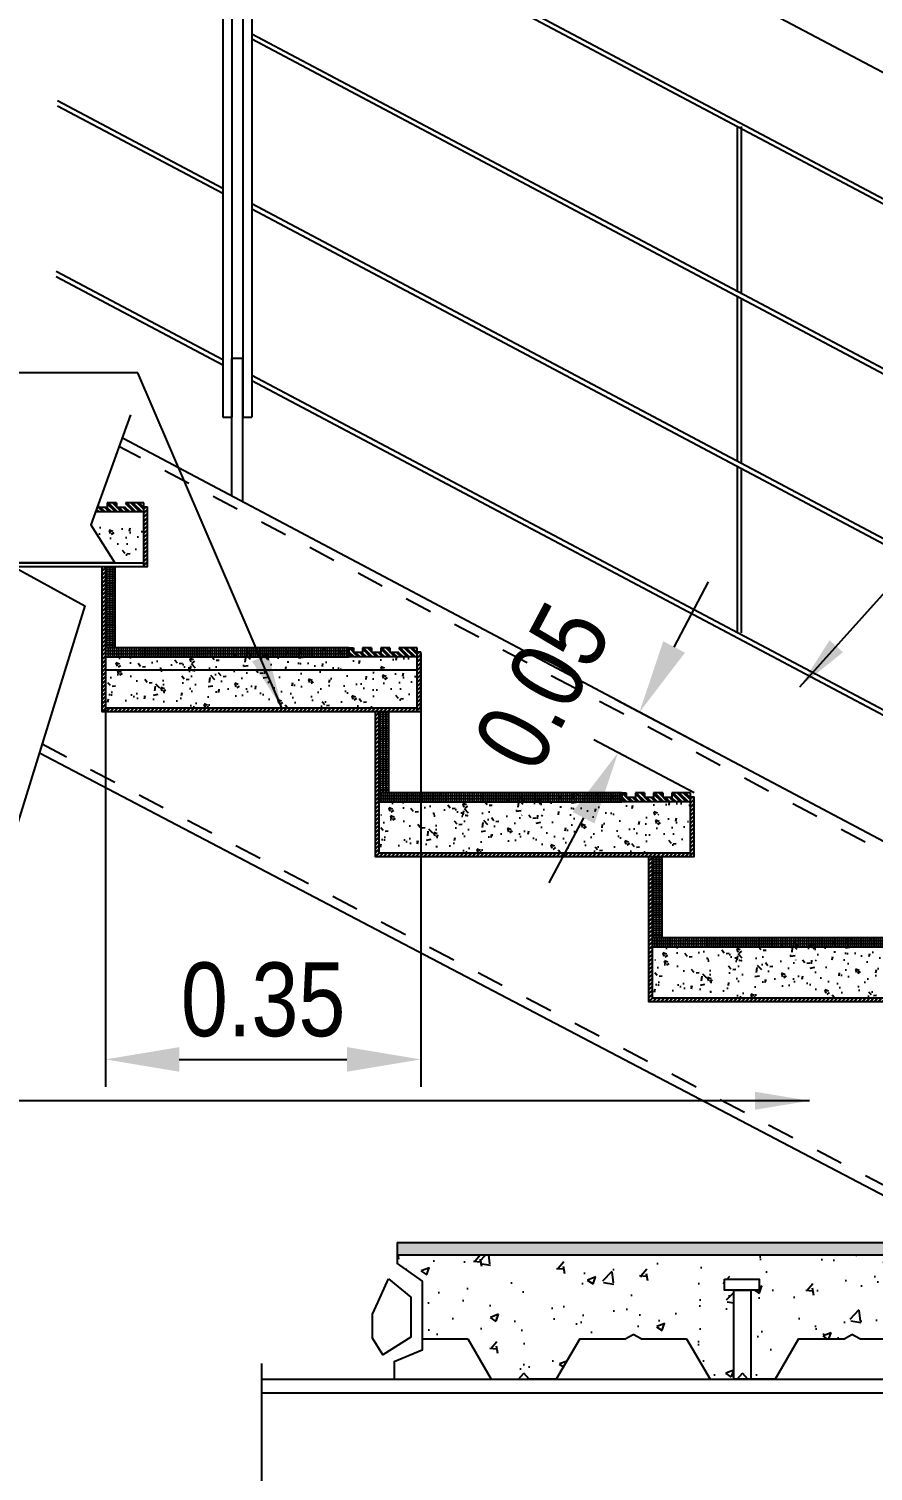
# Model space of a CAD drawing. Header units: millimetres. Extents: x 2148 to 2681, y 758 to 986.
# Drawn here: x 2603.01 to 2606.1, y 872.57 to 877.84 of the extents above; entities that cross this region are included whole.
import ezdxf

# ---------------------------------------------------------------- set-up
doc = ezdxf.new("R2010")
doc.units = ezdxf.units.MM
doc.linetypes.add('27-A-2008-DD$0$LVL 5$0$xa-fp_t1_l05-09$0$HIDDEN2', pattern=[0.1875, 0.125, -0.0625])
doc.linetypes.add('HIDDEN', pattern=[0.375, 0.25, -0.125])
for name, color, linetype in [('1', 2, 'Continuous'), ('4CO', 4, 'Continuous'), ('A-DETAILS', 1, 'Continuous'), ('A-Hatch', 253, 'Continuous'), ('A-Stairs', 1, 'Continuous'), ('A-Wall', 4, 'Continuous'), ('A_BEAM', 2, 'HIDDEN'), ('A_TILES', 8, 'Continuous'), ("arch'l plan-pl", 8, 'Continuous'), ('HATCH', 8, 'Continuous')]:
    doc.layers.add(name, color=color, linetype=linetype)
doc.styles.add('ARIALNW', font='ARIALN.TTF')
doc.dimstyles.new('DIM 100', dxfattribs={"dimtxt": 0.2, "dimasz": 0.2, "dimexe": 0.1, "dimexo": 0, "dimgap": 0.05, "dimtad": 1, "dimzin": 0, "dimdsep": 46, "dimtxsty": 'ARIALNW', "dimcen": 0.09, "dimclrd": 6, "dimclre": 6, "dimclrt": 13, "dimadec": 0, "dimazin": 0, "dimtfac": 1, "dimtofl": 0, "dimtmove": 2, "dimatfit": 3, "dimfxl": 1, "dimtolj": 1, "dimtzin": 0, "dimarcsym": 0})
doc.dimstyles.new('DIM 30', dxfattribs={"dimtxt": 0.32, "dimasz": 0.27, "dimexe": 0.1, "dimexo": 0, "dimgap": 0.08, "dimtad": 1, "dimlfac": 0.3, "dimrnd": 0.005, "dimzin": 1, "dimdsep": 46, "dimtxsty": 'ARIALNW', "dimcen": 0.09, "dimclrd": 6, "dimclre": 6, "dimclrt": 13, "dimadec": 0, "dimazin": 0, "dimtfac": 1, "dimtofl": 0, "dimtmove": 2, "dimatfit": 3, "dimfxl": 1, "dimtolj": 1, "dimtzin": 0, "dimarcsym": 0})
pattern_1 = [(45, (14.984463, 54.710232), (-0.007353910524, 0.007353910524), []), (45, (14.985797, 54.710232), (-0.007353910524, 0.007353910524), [])]
pattern_2 = [(45, (15.984463, 54.179929), (-0.007353910524, 0.007353910524), []), (45, (15.985797, 54.179929), (-0.007353910524, 0.007353910524), [])]

# ---------------------------------------------------------------- blocks, each defined once
blk = doc.blocks.new('*D2880')
at = {"layer": 'A-Wall', "color": 6, "lineweight": -2, "transparency": 16777216}
for p, q in [((2605.3695, 875.5802), (2605.496, 875.8188)), ((2605.5213, 875.1941), (2605.1547, 875.3885)), ((2605.4432, 875.0469), (2605.0766, 875.2413)), ((2605.0385, 874.9559), (2604.912, 874.7174))]:
    blk.add_line(p, q, dxfattribs=at)
at = {"layer": 'A-Wall', "color": 6, "transparency": 16777216}
for points in [[(2605.3298, 875.6013), (2605.4093, 875.5592), (2605.243, 875.3417)], [(2604.9987, 874.977), (2605.0782, 874.9348), (2605.1649, 875.1945)]]:
    blk.add_solid(points, dxfattribs=at)
at = {"layer": 'Defpoints', "color": 0, "transparency": 16777216}
for p in [(2605.243, 875.3417), (2605.5213, 875.1941, 0), (2605.4432, 875.0469, 0)]:
    blk.add_point(p, dxfattribs=at)
at = {"layer": 'A-Wall', "color": 13, "transparency": 16777216, "insert": (2604.8878, 875.4357), "char_height": 0.27, "attachment_point": 5, "rotation": 62.0629, "style": 'ARIALNW'}
blk.add_mtext('\\A1;0.05', dxfattribs=at)
blk = doc.blocks.new('*D2881')
at = {"layer": 'A-Wall', "color": 6, "lineweight": -2, "transparency": 16777216}
for p, q in [((2603.2899, 875.5772), (2603.2899, 873.972)), ((2604.4432, 875.5561), (2604.4432, 873.972)), ((2603.5599, 874.072), (2604.1732, 874.072))]:
    blk.add_line(p, q, dxfattribs=at)
at = {"layer": 'A-Wall', "color": 6, "transparency": 16777216}
for points in [[(2603.5599, 874.117), (2603.5599, 874.027), (2603.2899, 874.072)], [(2604.1732, 874.117), (2604.1732, 874.027), (2604.4432, 874.072)]]:
    blk.add_solid(points, dxfattribs=at)
at = {"layer": 'Defpoints', "color": 0, "transparency": 16777216}
for p in [(2603.2899, 875.5772, 0), (2604.4432, 875.5561, 0), (2604.4432, 874.072)]:
    blk.add_point(p, dxfattribs=at)
at = {"layer": 'A-Wall', "color": 13, "transparency": 16777216, "insert": (2603.8666, 874.2898), "char_height": 0.27, "attachment_point": 5, "style": 'ARIALNW'}
blk.add_mtext('\\A1;0.35', dxfattribs=at)

msp = doc.modelspace()

# ---------------------------------------------------------------- hatches: boundary and pattern name
at = {"layer": 'A-Hatch'}
h = msp.add_hatch(dxfattribs=at)
h.set_pattern_fill('BRASS', color=256, scale=0.0017, angle=90, style=0)
h.set_pattern_definition([(90, (13.984463, 55.240535), (-0.010795, 7e-19), []), (90, (13.979066, 55.240535), (-0.010795, 7e-19), [0.0053975, -0.00269875])])
h.paths.add_polyline_path([(2603.2898871, 875.5771889), (2603.3245736, 875.5771889), (2603.3245736, 875.8741586), (2603.2898871, 875.8741586)])
h = msp.add_hatch(dxfattribs=at)
h.set_pattern_fill('BRASS', color=256, scale=0.001667, style=0)
h.set_pattern_definition([(0, (-6059.413005, -2046.078357), (0, 0.010583333333), []), (0, (-6059.413005, -2046.073066), (0, 0.010583333333), [0.005291666667, -0.002645833333])])
h.paths.add_polyline_path([(2603.2898871, 875.5771889), (2603.2898871, 875.5438556), (2604.1798871, 875.5438556), (2604.1798871, 875.5771889)])
h = msp.add_hatch(dxfattribs=at)
h.set_pattern_fill('BRASS', color=256, scale=0.0017, angle=90, style=0)
h.set_pattern_definition([(90, (14.984463, 54.710232), (-0.010795, 7e-19), []), (90, (14.979066, 54.710232), (-0.010795, 7e-19), [0.0053975, -0.00269875])])
h.paths.add_polyline_path([(2604.2898871, 875.0468859), (2604.3245736, 875.0468859), (2604.3245736, 875.3438556), (2604.2898871, 875.3438556)])
h = msp.add_hatch(dxfattribs=at)
h.set_pattern_fill('BRASS', color=256, scale=0.001667, style=0)
h.set_pattern_definition([(0, (-6058.414869, -2046.60866), (0, 0.010583333333), []), (0, (-6058.414869, -2046.603369), (0, 0.010583333333), [0.005291666667, -0.002645833333])])
h.paths.add_polyline_path([(2604.288023, 875.0468859), (2604.288023, 875.0135525), (2605.178023, 875.0135525), (2605.178023, 875.0468859)])
h = msp.add_hatch(dxfattribs=at)
h.set_pattern_fill('BRASS', color=256, scale=0.0017, angle=90, style=0)
h.set_pattern_definition([(90, (15.984463, 54.179929), (-0.010795, 7e-19), []), (90, (15.979066, 54.179929), (-0.010795, 7e-19), [0.0053975, -0.00269875])])
h.paths.add_polyline_path([(2605.2898871, 874.5165828), (2605.3245736, 874.5165828), (2605.3245736, 874.8135525), (2605.2898871, 874.8135525)])
h = msp.add_hatch(dxfattribs=at)
h.set_pattern_fill('BRASS', color=256, scale=0.001667, style=0)
h.set_pattern_definition([(0, (-6057.413005, -2047.138963), (0, 0.010583333333), []), (0, (-6057.413005, -2047.133672), (0, 0.010583333333), [0.005291666667, -0.002645833333])])
h.paths.add_polyline_path([(2605.2898871, 874.5165828), (2605.2898871, 874.4832495), (2606.1798871, 874.4832495), (2606.1798871, 874.5165828)])
h = msp.add_hatch(dxfattribs=at)
h.set_pattern_fill('BRASS', color=256, scale=0.001667, style=0)
h.set_pattern_definition([(0, (9.545178, -18.220308), (0, 0.010583333333), []), (0, (9.545178, -18.215017), (0, 0.010583333333), [0.005291666667, -0.002645833333])])
h.paths.add_polyline_path([(2607.9102673, 873.4021563), (2607.9102673, 873.3571563), (2609.8694479, 873.3571563), (2609.8694479, 873.4021563)])
h.paths.add_polyline_path([(2607.7602667, 873.4021563), (2607.7602667, 873.3571563), (2607.9102673, 873.3571563), (2607.9102673, 873.4021563)])
h.paths.add_polyline_path([(2607.2177858, 873.4021563), (2607.2177858, 873.3571563), (2607.6936, 873.3571563), (2607.6936, 873.4021563)])
h.paths.add_polyline_path([(2606.6685502, 873.4021563), (2606.6685502, 873.3571563), (2607.1511191, 873.3571563), (2607.1511191, 873.4021563)])
h.paths.add_polyline_path([(2604.356558, 873.4021563), (2604.356558, 873.3571563), (2606.4479119, 873.3571563), (2606.4479119, 873.4021563)])
h.paths.add_polyline_path([(2606.4479119, 873.4021563), (2606.4479119, 873.3571563), (2606.6018836, 873.3571563), (2606.6018836, 873.4021563)])
at = {"layer": 'A-Stairs'}
h = msp.add_hatch(dxfattribs=at)
h.set_pattern_fill('ANSI32', color=256, scale=0.001667, style=0)
h.set_pattern_definition([(135, (11257.810565, -2082.181244), (0.01122532015, 0.01122532015), []), (135, (11257.803082, -2082.181244), (0.01122532015, 0.01122532015), [])])
h.paths.add_polyline_path([(2603.2632204, 876.1019001), (2603.2531878, 876.0741586), (2603.4298871, 876.0741586), (2603.4298871, 876.1074919), (2603.3632204, 876.1074919), (2603.3632204, 876.0908252), (2603.3298871, 876.0908252), (2603.3298871, 876.1074919), (2603.2965537, 876.1074919), (2603.2965537, 876.0908252), (2603.2632204, 876.0908252)])
h = msp.add_hatch(dxfattribs=at)
h.set_pattern_fill('JIS_LC_8A', color=256, scale=0.001333, style=0)
h.set_pattern_definition([(45, (13.984463, 55.240535), (-0.007353910524, 0.007353910524), []), (45, (13.985797, 55.240535), (-0.007353910524, 0.007353910524), [])])
h.paths.add_polyline_path([(2603.4432204, 876.0928892), (2603.4298871, 876.0928892), (2603.4298871, 875.8741586), (2603.4432204, 875.8741586)])
h = msp.add_hatch(dxfattribs=at)
h.set_pattern_fill('AR-CONC', color=256, scale=0.000740741, style=0)
h.set_pattern_definition([(130, (11258.81057, -2082.71155), (-0.1349516065, -0.01180673), [0.014111111, -0.155222222]), (185, (11258.81057, -2082.71155), (0.026105797, 0.141523439), [0.0112888889, -0.1241777777]), (79.549, (11258.79932, -2082.71253), (-0.1088462974, 0.129716065), [0.0119925926, -0.1319185184]), (133.8158, (11258.81057, -2082.67392), (-0.2007992893, -0.031142465), [0.0211666666, -0.232833333]), (83.3644, (11258.79383, -2082.67651), (-0.1758549883, 0.1832781894), [0.017988889, -0.1978777776]), (188.816, (11258.81057, -2082.67392), (-0.1758552634, 0.183277865), [0.0169333333, -0.1862666665]), (159, (11258.79175, -2082.68332), (-0.1123073183, -0.0757522359), [0.014111111, -0.155222222]), (214, (11258.79175, -2082.68332), (-0.0457792802, 0.1364355303), [0.0112888889, -0.1241777777]), (108.5486, (11258.78239, -2082.68964), (-0.1580862893, 0.0606835982), [0.0119925926, -0.1319185184]), (142.5, (11258.810565, -2082.711547), (-0.00228785426, 0.06263336207), [0, -0.1226725925, 0, -0.12605925913, 0, -0.124648148]), (172.5, (11258.810565, -2082.711547), (-0.04949604625, 0.0742078331), [0, -0.0718725925, 0, -0.11985037025, 0, -0.04750740736]), (212.5, (11258.85252, -2082.711547), (-0.1004374778, -0.00424351406), [0, -0.047037037, 0, -0.1467555554, 0, -0.19473333314]), (222.5, (11258.87134, -2082.71155), (-0.1097253194, 0.0188344378), [0, -0.0611481481, 0, -0.0974607406, 0, -0.13828888875])])
h.paths.add_polyline_path([(2602.9282913, 875.8881632), (2602.9295097, 875.8874919), (2603.4298871, 875.8874919), (2603.4298871, 876.0259655), (2603.2371827, 876.0259655), (2603.3242745, 875.8881632)])
h = msp.add_hatch(dxfattribs=at)
h.set_pattern_fill('JIS_LC_8A', color=256, scale=0.001333, style=0)
h.set_pattern_definition(pattern_1)
h.paths.add_polyline_path([(2603.2898871, 875.3571889), (2603.2898871, 875.8741586), (2603.2765537, 875.8741586), (2603.2765537, 875.3438556), (2604.4298871, 875.3438556), (2604.4298871, 875.3571889)])
h = msp.add_hatch(dxfattribs=at)
h.set_pattern_fill('AR-CONC', color=256, scale=0.000740741, style=0)
h.set_pattern_definition([(130, (11258.81057, -2082.71155), (-0.1349516065, -0.01180673), [0.014111111, -0.155222222]), (185, (11258.81057, -2082.71155), (0.026105797, 0.141523439), [0.0112888889, -0.1241777777]), (79.549, (11258.79932, -2082.71253), (-0.1088462974, 0.129716065), [0.0119925926, -0.1319185184]), (133.8158, (11258.81057, -2082.67392), (-0.2007992893, -0.031142465), [0.0211666666, -0.232833333]), (83.3644, (11258.79383, -2082.67651), (-0.1758549883, 0.1832781894), [0.017988889, -0.1978777776]), (188.816, (11258.81057, -2082.67392), (-0.1758552634, 0.183277865), [0.0169333333, -0.1862666665]), (159, (11258.79175, -2082.68332), (-0.1123073183, -0.0757522359), [0.014111111, -0.155222222]), (214, (11258.79175, -2082.68332), (-0.0457792802, 0.1364355303), [0.0112888889, -0.1241777777]), (108.5486, (11258.78239, -2082.68964), (-0.1580862893, 0.0606835982), [0.0119925926, -0.1319185184]), (142.5, (11258.810565, -2082.711547), (-0.00228785426, 0.06263336207), [0, -0.1226725925, 0, -0.12605925913, 0, -0.124648148]), (172.5, (11258.810565, -2082.711547), (-0.04949604625, 0.0742078331), [0, -0.0718725925, 0, -0.11985037025, 0, -0.04750740736]), (212.5, (11258.85252, -2082.711547), (-0.1004374778, -0.00424351406), [0, -0.047037037, 0, -0.1467555554, 0, -0.19473333314]), (222.5, (11258.87134, -2082.71155), (-0.1097253194, 0.0188344378), [0, -0.0611481481, 0, -0.0974607406, 0, -0.13828888875])])
h.paths.add_polyline_path([(2603.2898871, 875.4956624), (2603.2898871, 875.5771889), (2604.1798871, 875.5771889), (2604.1798871, 875.5438556), (2604.4298871, 875.5438556), (2604.4298871, 875.4956624)])
h = msp.add_hatch(dxfattribs=at)
h.set_pattern_fill('ANSI32', color=256, scale=0.001667, style=0)
h.set_pattern_definition([(135, (11258.810565, -2082.711547), (0.01122532015, 0.01122532015), []), (135, (11258.803082, -2082.711547), (0.01122532015, 0.01122532015), [])])
h.paths.add_polyline_path([(2604.1798871, 875.5771889), (2604.1965537, 875.5771889), (2604.1965537, 875.5605222), (2604.2298871, 875.5605222), (2604.2298871, 875.5771889), (2604.2632204, 875.5771889), (2604.2632204, 875.5605222), (2604.2965537, 875.5605222), (2604.2965537, 875.5771889), (2604.3298871, 875.5771889), (2604.3298871, 875.5605222), (2604.3632204, 875.5605222), (2604.3632204, 875.5771889), (2604.4298871, 875.5771889), (2604.4298871, 875.5438556), (2604.1798871, 875.5438556)])
h = msp.add_hatch(dxfattribs=at)
h.set_pattern_fill('JIS_LC_8A', color=256, scale=0.001333, style=0)
h.set_pattern_definition(pattern_1)
h.paths.add_polyline_path([(2604.4432204, 875.5625862), (2604.4298871, 875.5625862), (2604.4298871, 875.3438556), (2604.4432204, 875.3438556)])
h = msp.add_hatch(dxfattribs=at)
h.set_pattern_fill('AR-CONC', color=256, scale=0.000740741, style=0)
h.set_pattern_definition([(130, (11259.81057, -2083.24185), (-0.1349516065, -0.01180673), [0.014111111, -0.155222222]), (185, (11259.81057, -2083.24185), (0.026105797, 0.141523439), [0.0112888889, -0.1241777777]), (79.549, (11259.79932, -2083.24283), (-0.1088462974, 0.129716065), [0.0119925926, -0.1319185184]), (133.8158, (11259.81057, -2083.20422), (-0.2007992893, -0.031142465), [0.0211666666, -0.232833333]), (83.3644, (11259.79383, -2083.20682), (-0.1758549883, 0.1832781894), [0.017988889, -0.1978777776]), (188.816, (11259.81057, -2083.20422), (-0.1758552634, 0.183277865), [0.0169333333, -0.1862666665]), (159, (11259.79175, -2083.21363), (-0.1123073183, -0.0757522359), [0.014111111, -0.155222222]), (214, (11259.79175, -2083.21363), (-0.0457792802, 0.1364355303), [0.0112888889, -0.1241777777]), (108.5486, (11259.78239, -2083.21994), (-0.1580862893, 0.0606835982), [0.0119925926, -0.1319185184]), (142.5, (11259.810565, -2083.24185), (-0.00228785426, 0.06263336207), [0, -0.1226725925, 0, -0.12605925913, 0, -0.124648148]), (172.5, (11259.810565, -2083.24185), (-0.04949604625, 0.0742078331), [0, -0.0718725925, 0, -0.11985037025, 0, -0.04750740736]), (212.5, (11259.85252, -2083.24185), (-0.1004374778, -0.00424351406), [0, -0.047037037, 0, -0.1467555554, 0, -0.19473333314]), (222.5, (11259.87134, -2083.24185), (-0.1097253194, 0.0188344378), [0, -0.0611481481, 0, -0.0974607406, 0, -0.13828888875])])
h.paths.add_polyline_path([(2603.2898871, 875.4956624), (2604.4298871, 875.4956624), (2604.4298871, 875.3571889), (2603.2898871, 875.3571889)])
h = msp.add_hatch(dxfattribs=at)
h.set_pattern_fill('JIS_LC_8A', color=256, scale=0.001333, style=0)
h.set_pattern_definition(pattern_2)
h.paths.add_polyline_path([(2604.2898871, 874.8268859), (2604.2898871, 875.3438556), (2604.2765537, 875.3438556), (2604.2765537, 874.8135525), (2605.4298871, 874.8135525), (2605.4298871, 874.8268859)])
h = msp.add_hatch(dxfattribs=at)
h.set_pattern_fill('AR-CONC', color=256, scale=0.000740741, style=0)
h.set_pattern_definition([(130, (11259.8087, -2083.24185), (-0.1349516065, -0.01180673), [0.014111111, -0.155222222]), (185, (11259.8087, -2083.24185), (0.026105797, 0.141523439), [0.0112888889, -0.1241777777]), (79.549, (11259.79746, -2083.24283), (-0.1088462974, 0.129716065), [0.0119925926, -0.1319185184]), (133.8158, (11259.8087, -2083.20422), (-0.2007992893, -0.031142465), [0.0211666666, -0.232833333]), (83.3644, (11259.79197, -2083.20682), (-0.1758549883, 0.1832781894), [0.017988889, -0.1978777776]), (188.816, (11259.8087, -2083.20422), (-0.1758552634, 0.183277865), [0.0169333333, -0.1862666665]), (159, (11259.78989, -2083.21363), (-0.1123073183, -0.0757522359), [0.014111111, -0.155222222]), (214, (11259.78989, -2083.21363), (-0.0457792802, 0.1364355303), [0.0112888889, -0.1241777777]), (108.5486, (11259.78053, -2083.21994), (-0.1580862893, 0.0606835982), [0.0119925926, -0.1319185184]), (142.5, (11259.8087, -2083.24185), (-0.00228785426, 0.06263336207), [0, -0.1226725925, 0, -0.12605925913, 0, -0.124648148]), (172.5, (11259.8087, -2083.24185), (-0.04949604625, 0.0742078331), [0, -0.0718725925, 0, -0.11985037025, 0, -0.04750740736]), (212.5, (11259.85066, -2083.24185), (-0.1004374778, -0.00424351406), [0, -0.047037037, 0, -0.1467555554, 0, -0.19473333314]), (222.5, (11259.86947, -2083.24185), (-0.1097253194, 0.0188344378), [0, -0.0611481481, 0, -0.0974607406, 0, -0.13828888875])])
h.paths.add_polyline_path([(2604.288023, 874.9653594), (2604.288023, 875.0468859), (2605.178023, 875.0468859), (2605.178023, 875.0135525), (2605.428023, 875.0135525), (2605.428023, 874.9653594)])
h = msp.add_hatch(dxfattribs=at)
h.set_pattern_fill('ANSI32', color=256, scale=0.001667, style=0)
h.set_pattern_definition([(135, (11259.808701, -2083.24185), (0.01122532015, 0.01122532015), []), (135, (11259.801218, -2083.24185), (0.01122532015, 0.01122532015), [])])
h.paths.add_polyline_path([(2605.178023, 875.0468859), (2605.1946897, 875.0468859), (2605.1946897, 875.0302192), (2605.228023, 875.0302192), (2605.228023, 875.0468859), (2605.2613564, 875.0468859), (2605.2613564, 875.0302192), (2605.2946897, 875.0302192), (2605.2946897, 875.0468859), (2605.328023, 875.0468859), (2605.328023, 875.0302192), (2605.3613564, 875.0302192), (2605.3613564, 875.0468859), (2605.428023, 875.0468859), (2605.428023, 875.0135525), (2605.178023, 875.0135525)])
h = msp.add_hatch(dxfattribs=at)
h.set_pattern_fill('JIS_LC_8A', color=256, scale=0.001333, style=0)
h.set_pattern_definition(pattern_2)
h.paths.add_polyline_path([(2605.4432204, 875.0322831), (2605.4298871, 875.0322831), (2605.4298871, 874.8135525), (2605.4432204, 874.8135525)])
h = msp.add_hatch(dxfattribs=at)
h.set_pattern_fill('AR-CONC', color=256, scale=0.000740741, style=0)
h.set_pattern_definition([(130, (11260.8087, -2083.77215), (-0.1349516065, -0.01180673), [0.014111111, -0.155222222]), (185, (11260.8087, -2083.77215), (0.026105797, 0.141523439), [0.0112888889, -0.1241777777]), (79.549, (11260.79746, -2083.77314), (-0.1088462974, 0.129716065), [0.0119925926, -0.1319185184]), (133.8158, (11260.8087, -2083.73452), (-0.2007992893, -0.031142465), [0.0211666666, -0.232833333]), (83.3644, (11260.79197, -2083.73712), (-0.1758549883, 0.1832781894), [0.017988889, -0.1978777776]), (188.816, (11260.8087, -2083.73452), (-0.1758552634, 0.183277865), [0.0169333333, -0.1862666665]), (159, (11260.78989, -2083.74393), (-0.1123073183, -0.0757522359), [0.014111111, -0.155222222]), (214, (11260.78989, -2083.74393), (-0.0457792802, 0.1364355303), [0.0112888889, -0.1241777777]), (108.5486, (11260.78053, -2083.75024), (-0.1580862893, 0.0606835982), [0.0119925926, -0.1319185184]), (142.5, (11260.8087, -2083.772153), (-0.00228785426, 0.06263336207), [0, -0.1226725925, 0, -0.12605925913, 0, -0.124648148]), (172.5, (11260.8087, -2083.77215), (-0.04949604625, 0.0742078331), [0, -0.0718725925, 0, -0.11985037025, 0, -0.04750740736]), (212.5, (11260.85066, -2083.772153), (-0.1004374778, -0.00424351406), [0, -0.047037037, 0, -0.1467555554, 0, -0.19473333314]), (222.5, (11260.86947, -2083.77215), (-0.1097253194, 0.0188344378), [0, -0.0611481481, 0, -0.0974607406, 0, -0.13828888875])])
h.paths.add_polyline_path([(2604.288023, 874.9653594), (2605.428023, 874.9653594), (2605.428023, 874.8268859), (2604.288023, 874.8268859)])
h = msp.add_hatch(dxfattribs=at)
h.set_pattern_fill('JIS_LC_8A', color=256, scale=0.001333, style=0)
h.set_pattern_definition([(45, (16.984463, 53.649626), (-0.007353910524, 0.007353910524), []), (45, (16.985797, 53.649626), (-0.007353910524, 0.007353910524), [])])
h.paths.add_polyline_path([(2605.2898871, 874.2965828), (2605.2898871, 874.8135525), (2605.2765537, 874.8135525), (2605.2765537, 874.2832495), (2606.4298871, 874.2832495), (2606.4298871, 874.2965828)])
h = msp.add_hatch(dxfattribs=at)
h.set_pattern_fill('AR-CONC', color=256, scale=0.000740741, style=0)
h.set_pattern_definition([(130, (11260.81057, -2083.77215), (-0.1349516065, -0.01180673), [0.014111111, -0.155222222]), (185, (11260.81057, -2083.77215), (0.026105797, 0.141523439), [0.0112888889, -0.1241777777]), (79.549, (11260.79932, -2083.77314), (-0.1088462974, 0.129716065), [0.0119925926, -0.1319185184]), (133.8158, (11260.81057, -2083.73452), (-0.2007992893, -0.031142465), [0.0211666666, -0.232833333]), (83.3644, (11260.79383, -2083.73712), (-0.1758549883, 0.1832781894), [0.017988889, -0.1978777776]), (188.816, (11260.81057, -2083.73452), (-0.1758552634, 0.183277865), [0.0169333333, -0.1862666665]), (159, (11260.79175, -2083.74393), (-0.1123073183, -0.0757522359), [0.014111111, -0.155222222]), (214, (11260.79175, -2083.74393), (-0.0457792802, 0.1364355303), [0.0112888889, -0.1241777777]), (108.5486, (11260.78239, -2083.75024), (-0.1580862893, 0.0606835982), [0.0119925926, -0.1319185184]), (142.5, (11260.810565, -2083.772153), (-0.00228785426, 0.06263336207), [0, -0.1226725925, 0, -0.12605925913, 0, -0.124648148]), (172.5, (11260.810565, -2083.77215), (-0.04949604625, 0.0742078331), [0, -0.0718725925, 0, -0.11985037025, 0, -0.04750740736]), (212.5, (11260.85252, -2083.772153), (-0.1004374778, -0.00424351406), [0, -0.047037037, 0, -0.1467555554, 0, -0.19473333314]), (222.5, (11260.87134, -2083.77215), (-0.1097253194, 0.0188344378), [0, -0.0611481481, 0, -0.0974607406, 0, -0.13828888875])])
h.paths.add_polyline_path([(2605.2898871, 874.4350564), (2605.2898871, 874.5165828), (2606.1798871, 874.5165828), (2606.1798871, 874.4832495), (2606.4298871, 874.4832495), (2606.4298871, 874.4350564)])
h = msp.add_hatch(dxfattribs=at)
h.set_pattern_fill('AR-CONC', color=256, scale=0.000740741, style=0)
h.set_pattern_definition([(130, (11261.81057, -2084.30246), (-0.1349516065, -0.01180673), [0.014111111, -0.155222222]), (185, (11261.81057, -2084.30246), (0.026105797, 0.141523439), [0.0112888889, -0.1241777777]), (79.549, (11261.79932, -2084.30344), (-0.1088462974, 0.129716065), [0.0119925926, -0.1319185184]), (133.8158, (11261.81057, -2084.26483), (-0.2007992893, -0.031142465), [0.0211666666, -0.232833333]), (83.3644, (11261.79383, -2084.26742), (-0.1758549883, 0.1832781894), [0.017988889, -0.1978777776]), (188.816, (11261.81057, -2084.26483), (-0.1758552634, 0.183277865), [0.0169333333, -0.1862666665]), (159, (11261.79175, -2084.27423), (-0.1123073183, -0.0757522359), [0.014111111, -0.155222222]), (214, (11261.79175, -2084.27423), (-0.0457792802, 0.1364355303), [0.0112888889, -0.1241777777]), (108.5486, (11261.78239, -2084.28055), (-0.1580862893, 0.0606835982), [0.0119925926, -0.1319185184]), (142.5, (11261.810565, -2084.302456), (-0.00228785426, 0.06263336207), [0, -0.1226725925, 0, -0.12605925913, 0, -0.124648148]), (172.5, (11261.810565, -2084.302456), (-0.04949604625, 0.0742078331), [0, -0.0718725925, 0, -0.11985037025, 0, -0.04750740736]), (212.5, (11261.85252, -2084.302456), (-0.1004374778, -0.00424351406), [0, -0.047037037, 0, -0.1467555554, 0, -0.19473333314]), (222.5, (11261.87134, -2084.30246), (-0.1097253194, 0.0188344378), [0, -0.0611481481, 0, -0.0974607406, 0, -0.13828888875])])
h.paths.add_polyline_path([(2605.2898871, 874.4350564), (2606.4298871, 874.4350564), (2606.4298871, 874.2965828), (2605.2898871, 874.2965828)])
h = msp.add_hatch(dxfattribs=at)
h.set_pattern_fill('AR-CONC', color=256, scale=0.001667, style=0)
h.set_pattern_definition([(50, (1e-12, 3e-13), (0.303641115, -0.026565143), [0.03175, -0.34925]), (355, (1e-12, 3e-13), (-0.058738043, 0.318427738), [0.0254, -0.2794]), (100.451, (0.0253, -0.0022), (0.24490417, 0.291861146), [0.026983333, -0.296816667]), (46.1842, (1e-12, 0.08467), (0.4517984, -0.070070547), [0.047625, -0.523875]), (96.6356, (0.03765, 0.07883), (0.395673724, 0.41237593), [0.040475, -0.445225]), (351.184, (1e-12, 0.08467), (0.39567434, 0.4123752), [0.0381, -0.4191]), (21, (0.04233, 0.0635), (0.252691466, -0.17044253), [0.03175, -0.34925]), (326, (0.04233, 0.0635), (0.10300338, 0.306979944), [0.0254, -0.2794]), (71.4514, (0.0634, 0.0493), (0.35569415, 0.136538096), [0.026983333, -0.296816667]), (37.5, (1e-12, 3e-13), (0.005147672, 0.140925065), [0, -0.276013333, 0, -0.283633333, 0, -0.280458333]), (7.5, (1e-12, 3e-13), (0.111366104, 0.166967625), [0, -0.161713333, 0, -0.269663333, 0, -0.106891667]), (327.5, (-0.0944, 3e-13), (0.2259843253, -0.0095479067), [0, -0.105833333, 0, -0.3302, 0, -0.43815]), (317.5, (-0.13674, 3e-13), (0.246881969, 0.042377485), [0, -0.137583333, 0, -0.219286667, 0, -0.31115])])
h.paths.add_polyline_path([(2605.991245, 873.0499654), (2606.0200007, 873.0656231), (2606.0487564, 873.0499654), (2606.1468195, 873.0499654), (2606.1468195, 873.108641), (2606.5352169, 873.108641, 0.414213562), (2606.6018836, 873.1753077), (2606.6018836, 873.3116547), (2606.4258917, 873.3116547), (2606.4258917, 873.3571563), (2604.356558, 873.3571563), (2604.356558, 873.3259686), (2604.4476728, 873.2604115), (2604.4476728, 873.0505052), (2604.4486641, 873.0499654), (2604.6153308, 873.0499654), (2604.7010675, 872.9021563), (2604.8001208, 872.9021563), (2604.8199315, 872.9240096), (2604.8397422, 872.9021563), (2604.9387955, 872.9021563), (2605.0245322, 873.0499654), (2605.1911988, 873.0499654), (2605.2199545, 873.0656231), (2605.2487103, 873.0499654), (2605.4153769, 873.0499654), (2605.5011136, 872.9021563), (2605.5877248, 872.9021563), (2605.5877248, 873.2283), (2605.5545801, 873.2283), (2605.5545801, 873.2686542), (2605.6812921, 873.2686542), (2605.6812921, 873.2283), (2605.650646, 873.2283), (2605.650646, 872.9021563), (2605.7388416, 872.9021563), (2605.8245783, 873.0499654)])
h.paths.add_polyline_path([(2607.0154691, 873.0499654), (2607.1012058, 872.9021563), (2607.2002592, 872.9021563), (2607.2200698, 872.9240096), (2607.2398805, 872.9021563), (2607.3389338, 872.9021563), (2607.4246705, 873.0499654), (2607.5913372, 873.0499654), (2607.6200929, 873.0656231), (2607.6488486, 873.0499654), (2607.800878, 873.0499654, -0.357712257), (2607.6936, 873.1807281), (2607.6936, 873.3116547), (2606.6685502, 873.3116547), (2606.6685502, 873.1753077, -0.414213562), (2606.5352169, 873.0419744, 0.414213562), (2606.6685502, 873.1753077), (2606.6685502, 873.3116547), (2606.6018836, 873.3116547), (2606.6018836, 873.1753077, -0.414213562), (2606.5352169, 873.108641), (2606.1468195, 873.108641), (2606.1468195, 873.0499654), (2606.215423, 873.0499654), (2606.3011597, 872.9021563), (2606.4002131, 872.9021563), (2606.4200237, 872.9240096), (2606.4398344, 872.9021563), (2606.5388877, 872.9021563), (2606.6246244, 873.0499654), (2606.7912911, 873.0499654), (2606.8200468, 873.0656231), (2606.8488025, 873.0499654)], flags=17)
h.paths.add_polyline_path([(2607.9038975, 873.3571563), (2607.9038975, 873.3116547), (2606.6685502, 873.3116547), (2606.6685502, 873.1753077, -0.414213562), (2606.5352169, 873.0419744, 0.414213562), (2606.6685502, 873.1753077), (2606.6685502, 873.3116547), (2606.6018836, 873.3116547), (2606.6018836, 873.1753077, -0.414213562), (2606.5352169, 873.108641), (2606.1468195, 873.108641), (2606.1468195, 873.0499654), (2606.215423, 873.0499654), (2606.3011597, 872.9021563), (2606.4002131, 872.9021563), (2606.4200237, 872.9240096), (2606.4398344, 872.9021563), (2606.5388877, 872.9021563), (2606.6246244, 873.0499654), (2606.7912911, 873.0499654), (2606.8200468, 873.0656231), (2606.8488025, 873.0499654), (2607.0154691, 873.0499654), (2607.1012058, 872.9021563), (2607.2002592, 872.9021563), (2607.2200698, 872.9240096), (2607.2398805, 872.9021563), (2608.0003053, 872.9021563), (2608.0201159, 872.9240096), (2608.0399266, 872.9021563), (2608.1389799, 872.9021563), (2608.2247166, 873.0499654), (2608.3913833, 873.0499654), (2608.420139, 873.0656231), (2608.4488947, 873.0499654), (2608.6155614, 873.0499654), (2608.7012981, 872.9021563), (2608.8003514, 872.9021563), (2608.8201621, 872.9240096), (2608.8399727, 872.9021563), (2608.9390261, 872.9021563), (2609.0247627, 873.0499654), (2609.1914294, 873.0499654), (2609.2201851, 873.0656231), (2609.2489408, 873.0499654), (2609.4156075, 873.0499654), (2609.5013442, 872.9021563), (2609.6003975, 872.9021563), (2609.6202082, 872.9240096), (2609.6400188, 872.9021563), (2609.7390722, 872.9021563), (2609.7965821, 873.0013028), (2609.7783331, 873.0091184), (2609.7783331, 873.2604115), (2609.8694479, 873.3259686), (2609.8694479, 873.3571563)])
h.paths.add_polyline_path([(2608.0814305, 873.2283), (2607.9547184, 873.2283), (2607.9547184, 873.2686542), (2608.0814305, 873.2686542)], flags=16)

# ---------------------------------------------------------------- linework, layer by layer
at = {"ltscale": 0.5}
for p, q in [((2607.8691293, 876.7599818, 0), (2603.1091212, 879.2842285, 0)), ((2607.8625014, 876.7634966, 0), (2603.1091212, 879.2842285, 0)), ((2603.7189319, 878.6336042, 0), (2603.7189319, 876.4206071, 0)), ((2603.7522652, 878.6036042, 0), (2603.7522652, 876.4206071, 0)), ((2603.7922652, 878.6036042, 0), (2603.7922652, 876.4206071, 0)), ((2603.8255986, 878.6336042, 0), (2603.8255986, 876.4206071, 0)), ((2603.8255986, 878.6336042, 0), (2603.8255986, 876.4206071, 0)), ((2607.7170679, 876.3794856, 0), (2603.8255986, 878.4431436, 0)), ((2607.7170679, 876.3606204, 0), (2603.8255986, 878.4242784, 0)), ((2607.7170679, 875.7583409, 0), (2603.8255986, 877.8219989, 0)), ((2607.7170679, 875.7394758, 0), (2603.8255986, 877.8031337, 0)), ((2603.7189319, 877.2381233, 0), (2603.1144425, 877.5586859, 0)), ((2603.7189319, 877.2569885, 0), (2603.1146568, 877.5774374, 0)), ((2605.5998465, 877.4833893), (2605.5998465, 876.8811098)), ((2605.6152633, 877.4833893), (2605.6152633, 876.8729343)), ((2607.7170679, 875.1367649, 0), (2603.8255986, 877.2004229, 0)), ((2607.7170679, 875.1178997, 0), (2603.8255986, 877.1815577, 0)), ((2603.7189319, 876.6300549, 0), (2603.1091212, 876.9534393, 0)), ((2603.7189319, 876.6105366, 0), (2603.1091212, 876.9339211, 0)), ((2605.5998465, 876.8622447), (2605.5998465, 876.2595338)), ((2605.6152633, 876.8540691), (2605.6152633, 876.2513583)), ((2607.7170679, 874.5098313, 0), (2603.8255986, 876.5734892, 0)), ((2607.7170679, 874.490313, 0), (2603.8255986, 876.553971, 0)), ((2603.7189319, 876.4206071, 0), (2603.7522652, 876.4206071, 0)), ((2603.7922652, 876.4206071, 0), (2603.8255986, 876.4206071, 0)), ((2605.5998465, 876.2406686), (2605.5998465, 875.6326002)), ((2605.6152633, 876.2324931), (2605.6152633, 875.6326002))]:
    msp.add_line(p, q, dxfattribs=at)
at = {"ltscale": 0.05}
for p, q in [((2603.4298871, 876.0741586, 0), (2603.2531878, 876.0741586, 0)), ((2603.2632204, 876.1019001, 0), (2603.2632204, 876.0908252, 0)), ((2603.2965537, 876.0908252, 0), (2603.2632204, 876.0908252, 0)), ((2603.3298871, 876.1074919, 0), (2603.2965537, 876.1074919, 0)), ((2603.2965537, 876.1074919, 0), (2603.2965537, 876.0908252, 0)), ((2603.3298871, 876.1074919, 0), (2603.3298871, 876.0908252, 0)), ((2603.3632204, 876.0908252, 0), (2603.3298871, 876.0908252, 0)), ((2603.4298871, 876.1074919, 0), (2603.3632204, 876.1074919, 0)), ((2603.4298871, 875.8741586, 0), (2603.4298871, 876.1074919, 0)), ((2603.4298871, 876.0928892, 0), (2603.4432204, 876.0928892, 0)), ((2602.9295097, 875.8874919, 0), (2603.4298871, 875.8874919, 0)), ((2603.2898871, 875.8741586, 0), (2603.2898871, 875.3571889, 0)), ((2603.2898871, 875.5771889, 0), (2603.2898871, 875.3571889, 0)), ((2603.2898871, 875.5728117, 0), (2603.2898871, 875.3571889, 0)), ((2603.2898871, 875.5728117, 0), (2603.2898871, 875.3571889, 0)), ((2604.1798871, 875.5771889, 0), (2604.1798871, 875.5438556, 0)), ((2604.1798871, 875.5771889, 0), (2604.1965537, 875.5771889, 0)), ((2604.4298871, 875.5438556, 0), (2604.1798871, 875.5438556, 0)), ((2604.1965537, 875.5771889, 0), (2604.1965537, 875.5605222, 0)), ((2604.2298871, 875.5605222, 0), (2604.1965537, 875.5605222, 0)), ((2604.2632204, 875.5771889, 0), (2604.2298871, 875.5771889, 0)), ((2604.2298871, 875.5771889, 0), (2604.2298871, 875.5605222, 0)), ((2604.2632204, 875.5771889, 0), (2604.2632204, 875.5605222, 0)), ((2604.2965537, 875.5605222, 0), (2604.2632204, 875.5605222, 0)), ((2604.3298871, 875.5771889, 0), (2604.2965537, 875.5771889, 0)), ((2604.2965537, 875.5771889, 0), (2604.2965537, 875.5605222, 0)), ((2604.3298871, 875.5771889, 0), (2604.3298871, 875.5605222, 0)), ((2604.3632204, 875.5605222, 0), (2604.3298871, 875.5605222, 0)), ((2604.4298871, 875.5771889, 0), (2604.3632204, 875.5771889, 0)), ((2604.4298871, 875.3438556, 0), (2604.4298871, 875.5771889, 0)), ((2604.4298871, 875.5625862, 0), (2604.4432204, 875.5625862, 0)), ((2604.4298871, 875.4956624, 0), (2603.2898871, 875.4956624, 0)), ((2603.2898871, 875.3571889, 0), (2604.4298871, 875.3571889, 0)), ((2604.2898871, 875.3438556), (2604.2898871, 874.8268859)), ((2604.2898871, 875.0468859), (2604.2898871, 874.8268859)), ((2604.2898871, 875.0468859), (2604.2898871, 874.8268859)), ((2605.178023, 875.0468859, 0), (2605.178023, 875.0135525, 0)), ((2605.178023, 875.0468859, 0), (2605.1946897, 875.0468859, 0)), ((2605.428023, 875.0135525, 0), (2605.178023, 875.0135525, 0)), ((2605.1946897, 875.0468859, 0), (2605.1946897, 875.0302192, 0)), ((2605.228023, 875.0302192, 0), (2605.1946897, 875.0302192, 0)), ((2605.2613564, 875.0468859, 0), (2605.228023, 875.0468859, 0)), ((2605.228023, 875.0468859, 0), (2605.228023, 875.0302192, 0)), ((2605.2613564, 875.0468859, 0), (2605.2613564, 875.0302192, 0)), ((2605.2946897, 875.0302192, 0), (2605.2613564, 875.0302192, 0)), ((2605.328023, 875.0468859, 0), (2605.2946897, 875.0468859, 0)), ((2605.2946897, 875.0468859, 0), (2605.2946897, 875.0302192, 0)), ((2605.328023, 875.0468859, 0), (2605.328023, 875.0302192, 0)), ((2605.3613564, 875.0302192, 0), (2605.328023, 875.0302192, 0)), ((2605.4298871, 875.0468859, 0), (2605.3613564, 875.0468859, 0)), ((2605.3613564, 875.0468859, 0), (2605.3613564, 875.0302192, 0)), ((2605.4298871, 875.0468859, 0), (2605.3632204, 875.0468859, 0)), ((2605.4298871, 874.8135525), (2605.4298871, 875.0468859)), ((2605.4298871, 875.0322831), (2605.4432204, 875.0322831)), ((2604.2898871, 874.8268859), (2605.4298871, 874.8268859)), ((2605.2898871, 874.8135525, 0), (2605.2898871, 874.2965828, 0)), ((2605.2898871, 874.5165828, 0), (2605.2898871, 874.2965828, 0)), ((2605.2898871, 874.2965828, 0), (2606.4298871, 874.2965828, 0)), ((2604.356558, 873.4021563, 0.0000001), (2609.8694479, 873.4021563, 0.0000001)), ((2604.356558, 873.3571563, 0.0000001), (2609.8694479, 873.3571563, 0.0000001)), ((2604.3456286, 872.9021563, 0.0000001), (2609.8803773, 872.9021563, 0.0000001))]:
    msp.add_line(p, q, dxfattribs=at)
at = {"ltscale": 0.05, "elevation": 0}
for points in [[(2602.9537106, 875.8741586), (2603.4432204, 875.8741586), (2603.4432204, 876.0928892)], [(2603.4432204, 875.8741586), (2603.4432204, 876.0928892)], [(2603.4432204, 875.8741586), (2603.4432204, 876.0928892)], [(2602.9537106, 875.8741586), (2603.4432204, 875.8741586)], [(2603.2765537, 875.8741586), (2603.2765537, 875.3438556), (2604.4432204, 875.3438556)], [(2603.2765537, 875.5516352), (2603.2765537, 875.3438556), (2604.4432204, 875.3438556), (2604.4432204, 875.5625862)], [(2603.2765537, 875.5516352), (2603.2765537, 875.3438556), (2604.4432204, 875.3438556)], [(2604.4432204, 875.3438556), (2604.4432204, 875.5625862)], [(2604.2765537, 875.3438556), (2604.2765537, 874.8135525), (2605.4432204, 874.8135525)], [(2604.2765537, 875.0468859), (2604.2765537, 874.8135525), (2605.4432204, 874.8135525), (2605.4432204, 875.0322831)], [(2605.2765537, 874.8135525), (2605.2765537, 874.2832495), (2606.4432204, 874.2832495)], [(2605.2765537, 874.5165828), (2605.2765537, 874.2832495), (2606.4432204, 874.2832495), (2606.4432204, 874.5019801)]]:
    msp.add_lwpolyline(points, dxfattribs=at)
at = {"layer": '1', "ltscale": 0.5}
for p, q in [((2603.7522652, 876.1322563, 0), (2603.7522652, 876.6348805, 0)), ((2603.7922652, 876.6348805, 0), (2603.7522652, 876.6348805, 0)), ((2603.7922652, 876.1110441, 0), (2603.7922652, 876.6348805, 0))]:
    msp.add_line(p, q, dxfattribs=at)
at = {"layer": '4CO', "ltscale": 0.5}
for p, q in [((2607.8691293, 873.9490708, 0), (2603.3546592, 876.3431079, 0)), ((2603.0482687, 875.1930741, -0.0000001), (2606.4659056, 873.4021563, -0.0000001))]:
    msp.add_line(p, q, dxfattribs=at)
at = {"layer": 'A-DETAILS', "linetype": '27-A-2008-DD$0$LVL 5$0$xa-fp_t1_l05-09$0$HIDDEN2', "ltscale": 0.5}
for p, q in [((2607.8357959, 873.9290172, 0), (2603.3390425, 876.3136592, 0)), ((2603.058272, 875.2254648, -0.0000001), (2606.5377207, 873.4021563, -0.0000001))]:
    msp.add_line(p, q, dxfattribs=at)
at = {"layer": 'A-Hatch'}
for points, elevation in [([(2603.3815383, 876.4290664), (2603.2362772, 876.0273982), (2603.3242745, 875.8881632), (2602.9282913, 875.8881632), (2603.2142756, 875.7306022), (2602.9392921, 874.8402095)], 0), ([(2604.356558, 873.4021563), (2604.356558, 873.3259686), (2604.4476728, 873.2604115), (2604.4476728, 873.0091184), (2604.3456286, 872.9654155), (2604.3456286, 872.9021563)], 0.0000001), ([(2604.3252513, 873.2691938), (2604.4072461, 873.2025363), (2604.4072461, 873.1372623), (2604.4072461, 873.0567103), (2604.3044125, 872.9914417), (2604.2659897, 873.0519786), (2604.2659897, 873.1400402), (2604.2877391, 873.1858692), (2604.3252513, 873.2691938)], 0.0000001)]:
    msp.add_lwpolyline(points, dxfattribs=dict(at, elevation=elevation))
at = {"layer": 'A_BEAM', "linetype": 'ByBlock'}
for p, q in [((2603.8602532, 872.9021563, 0.0000001), (2610.6790694, 872.9021563, 0.0000001)), ((2603.8602532, 872.8521563, 0.0000001), (2610.6790694, 872.8521563, 0.0000001))]:
    msp.add_line(p, q, dxfattribs=at)
at = {"layer": 'A_TILES'}
for p, q in [((2603.3245736, 875.8741586, 0), (2603.3245736, 875.5771889, -0.0000001)), ((2604.3245736, 875.3438556, 0), (2604.3245736, 875.0468859, -0.0000001)), ((2605.3245736, 874.8135525, 0), (2605.3245736, 874.5165828, 0))]:
    msp.add_line(p, q, dxfattribs=at)
at = {"layer": 'A_TILES', "elevation": 0}
for points in [[(2603.2898871, 875.5438556), (2604.1798871, 875.5438556), (2604.1798871, 875.5771889), (2603.2898871, 875.5771889)], [(2604.288023, 875.0135525), (2605.178023, 875.0135525), (2605.178023, 875.0468859), (2604.288023, 875.0468859)], [(2605.2898871, 874.4832495), (2606.1798871, 874.4832495), (2606.1798871, 874.5165828), (2605.2898871, 874.5165828)]]:
    msp.add_lwpolyline(points, close=True, dxfattribs=at)
at = {"layer": "arch'l plan-pl", "elevation": 0}
msp.add_lwpolyline([(2603.8602532, 872.9593536), (2603.8602532, 872.3081223), (2604.3950687, 872.1464356), (2603.6130754, 872.0206814), (2603.8872233, 871.9039057), (2603.8872233, 870.8619347)], dxfattribs=at)
at = {"layer": 'HATCH', "ltscale": 0.5}
for p, q in [((2605.1911988, 873.0499654, -0.0000004), (2605.2199545, 873.0656231, -0.0000014)), ((2605.2487103, 873.0499654, -0.0000004), (2605.2199545, 873.0656231, -0.0000014)), ((2605.991245, 873.0499654, -0.0000004), (2606.0200007, 873.0656231, -0.0000014)), ((2606.0487564, 873.0499654, -0.0000004), (2606.0200007, 873.0656231, -0.0000014)), ((2604.4486641, 873.0499654, -0.0000004), (2604.4476728, 873.0505052, -0.0000004)), ((2604.4486641, 873.0499654, -0.0000004), (2604.6153308, 873.0499654, -0.0000004)), ((2604.6153308, 873.0499654, -0.0000004), (2604.7010675, 872.9021563, 0.0000001)), ((2605.0245322, 873.0499654, -0.0000004), (2604.9387955, 872.9021563, 0.0000001)), ((2605.0245322, 873.0499654, -0.0000004), (2605.1911988, 873.0499654, -0.0000004)), ((2605.2487103, 873.0499654, -0.0000004), (2605.4153769, 873.0499654, -0.0000004)), ((2605.4153769, 873.0499654, -0.0000004), (2605.5011136, 872.9021563, 0.0000001)), ((2605.8245783, 873.0499654, -0.0000004), (2605.7388416, 872.9021563, 0.0000001)), ((2605.8245783, 873.0499654, -0.0000004), (2605.991245, 873.0499654, -0.0000004)), ((2606.0487564, 873.0499654, -0.0000004), (2606.215423, 873.0499654, -0.0000004)), ((2604.8001208, 872.9021563, 0.0000001), (2604.8199315, 872.9240096, -0.0000014)), ((2604.8397422, 872.9021563, 0.0000001), (2604.8199315, 872.9240096, -0.0000014)), ((2605.6001669, 872.9021563, 0.0000001), (2605.6199776, 872.9240096, -0.0000014)), ((2605.6397883, 872.9021563, 0.0000001), (2605.6199776, 872.9240096, -0.0000014)), ((2604.7010675, 872.9021563, 0.0000001), (2604.8001208, 872.9021563, 0.0000001)), ((2604.9387955, 872.9021563, 0.0000001), (2604.8397422, 872.9021563, 0.0000001)), ((2605.5011136, 872.9021563, 0.0000001), (2605.6001669, 872.9021563, 0.0000001)), ((2605.7388416, 872.9021563, 0.0000001), (2605.6397883, 872.9021563, 0.0000001))]:
    msp.add_line(p, q, dxfattribs=at)
at = {"layer": 'HATCH', "ltscale": 0.5, "elevation": -0.0000001}
for points in [[(2605.5545801, 873.2686542), (2605.6812921, 873.2686542), (2605.6812921, 873.2283), (2605.5545801, 873.2283)], [(2605.5877248, 873.2283), (2605.650646, 873.2283), (2605.650646, 872.9021563), (2605.5877248, 872.9021563)]]:
    msp.add_lwpolyline(points, close=True, dxfattribs=at)

# ---------------------------------------------------------------- dimensions: what is measured, and where the dimension line sits
at = {"layer": 'A-Wall'}
dim = msp.add_aligned_dim(p1=(2605.4432204, 875.0468859, 0), p2=(2605.5213042, 875.1941295, 0), distance=0.3149796, dimstyle='DIM 30', override={"dimtxt": 0.27}, dxfattribs=at)
dim.commit()
dim.dimension.update_dxf_attribs({"geometry": '*D2880', "text_midpoint": (2604.8878386, 875.4357324)})
dim = msp.add_linear_dim(base=(2604.4432204, 874.0719928), p1=(2603.2898871, 875.5771889, 0), p2=(2604.4432204, 875.556087, 0), dimstyle='DIM 30', override={"dimtxt": 0.27}, dxfattribs=at)
dim.commit()
dim.dimension.update_dxf_attribs({"geometry": '*D2881', "text_midpoint": (2603.8665537, 874.2898475)})

# ---------------------------------------------------------------- leaders
for points in [[(2605.8295113, 875.4341379, 0), (2608.2596498, 878.1459538, 0), (2609.1173518, 878.1459538, 0)], [(2603.9350101, 875.3571889, 0), (2603.4082296, 876.5826471, 0), (2601.9069534, 876.5826471, 0)], [(2605.865446, 873.9207788, -0.0000001), (2602.4333564, 873.9207788, -0.0000001)], [(2606.8564724, 873.3285888, 0), (2604.8747362, 871.0397929, 0), (2603.2850031, 871.0397929, 0)]]:
    msp.add_leader(points, dimstyle='DIM 100', override={"dimgap": 0.05, "dimtad": 0}, dxfattribs=at)

doc.saveas('drawing.dxf')
